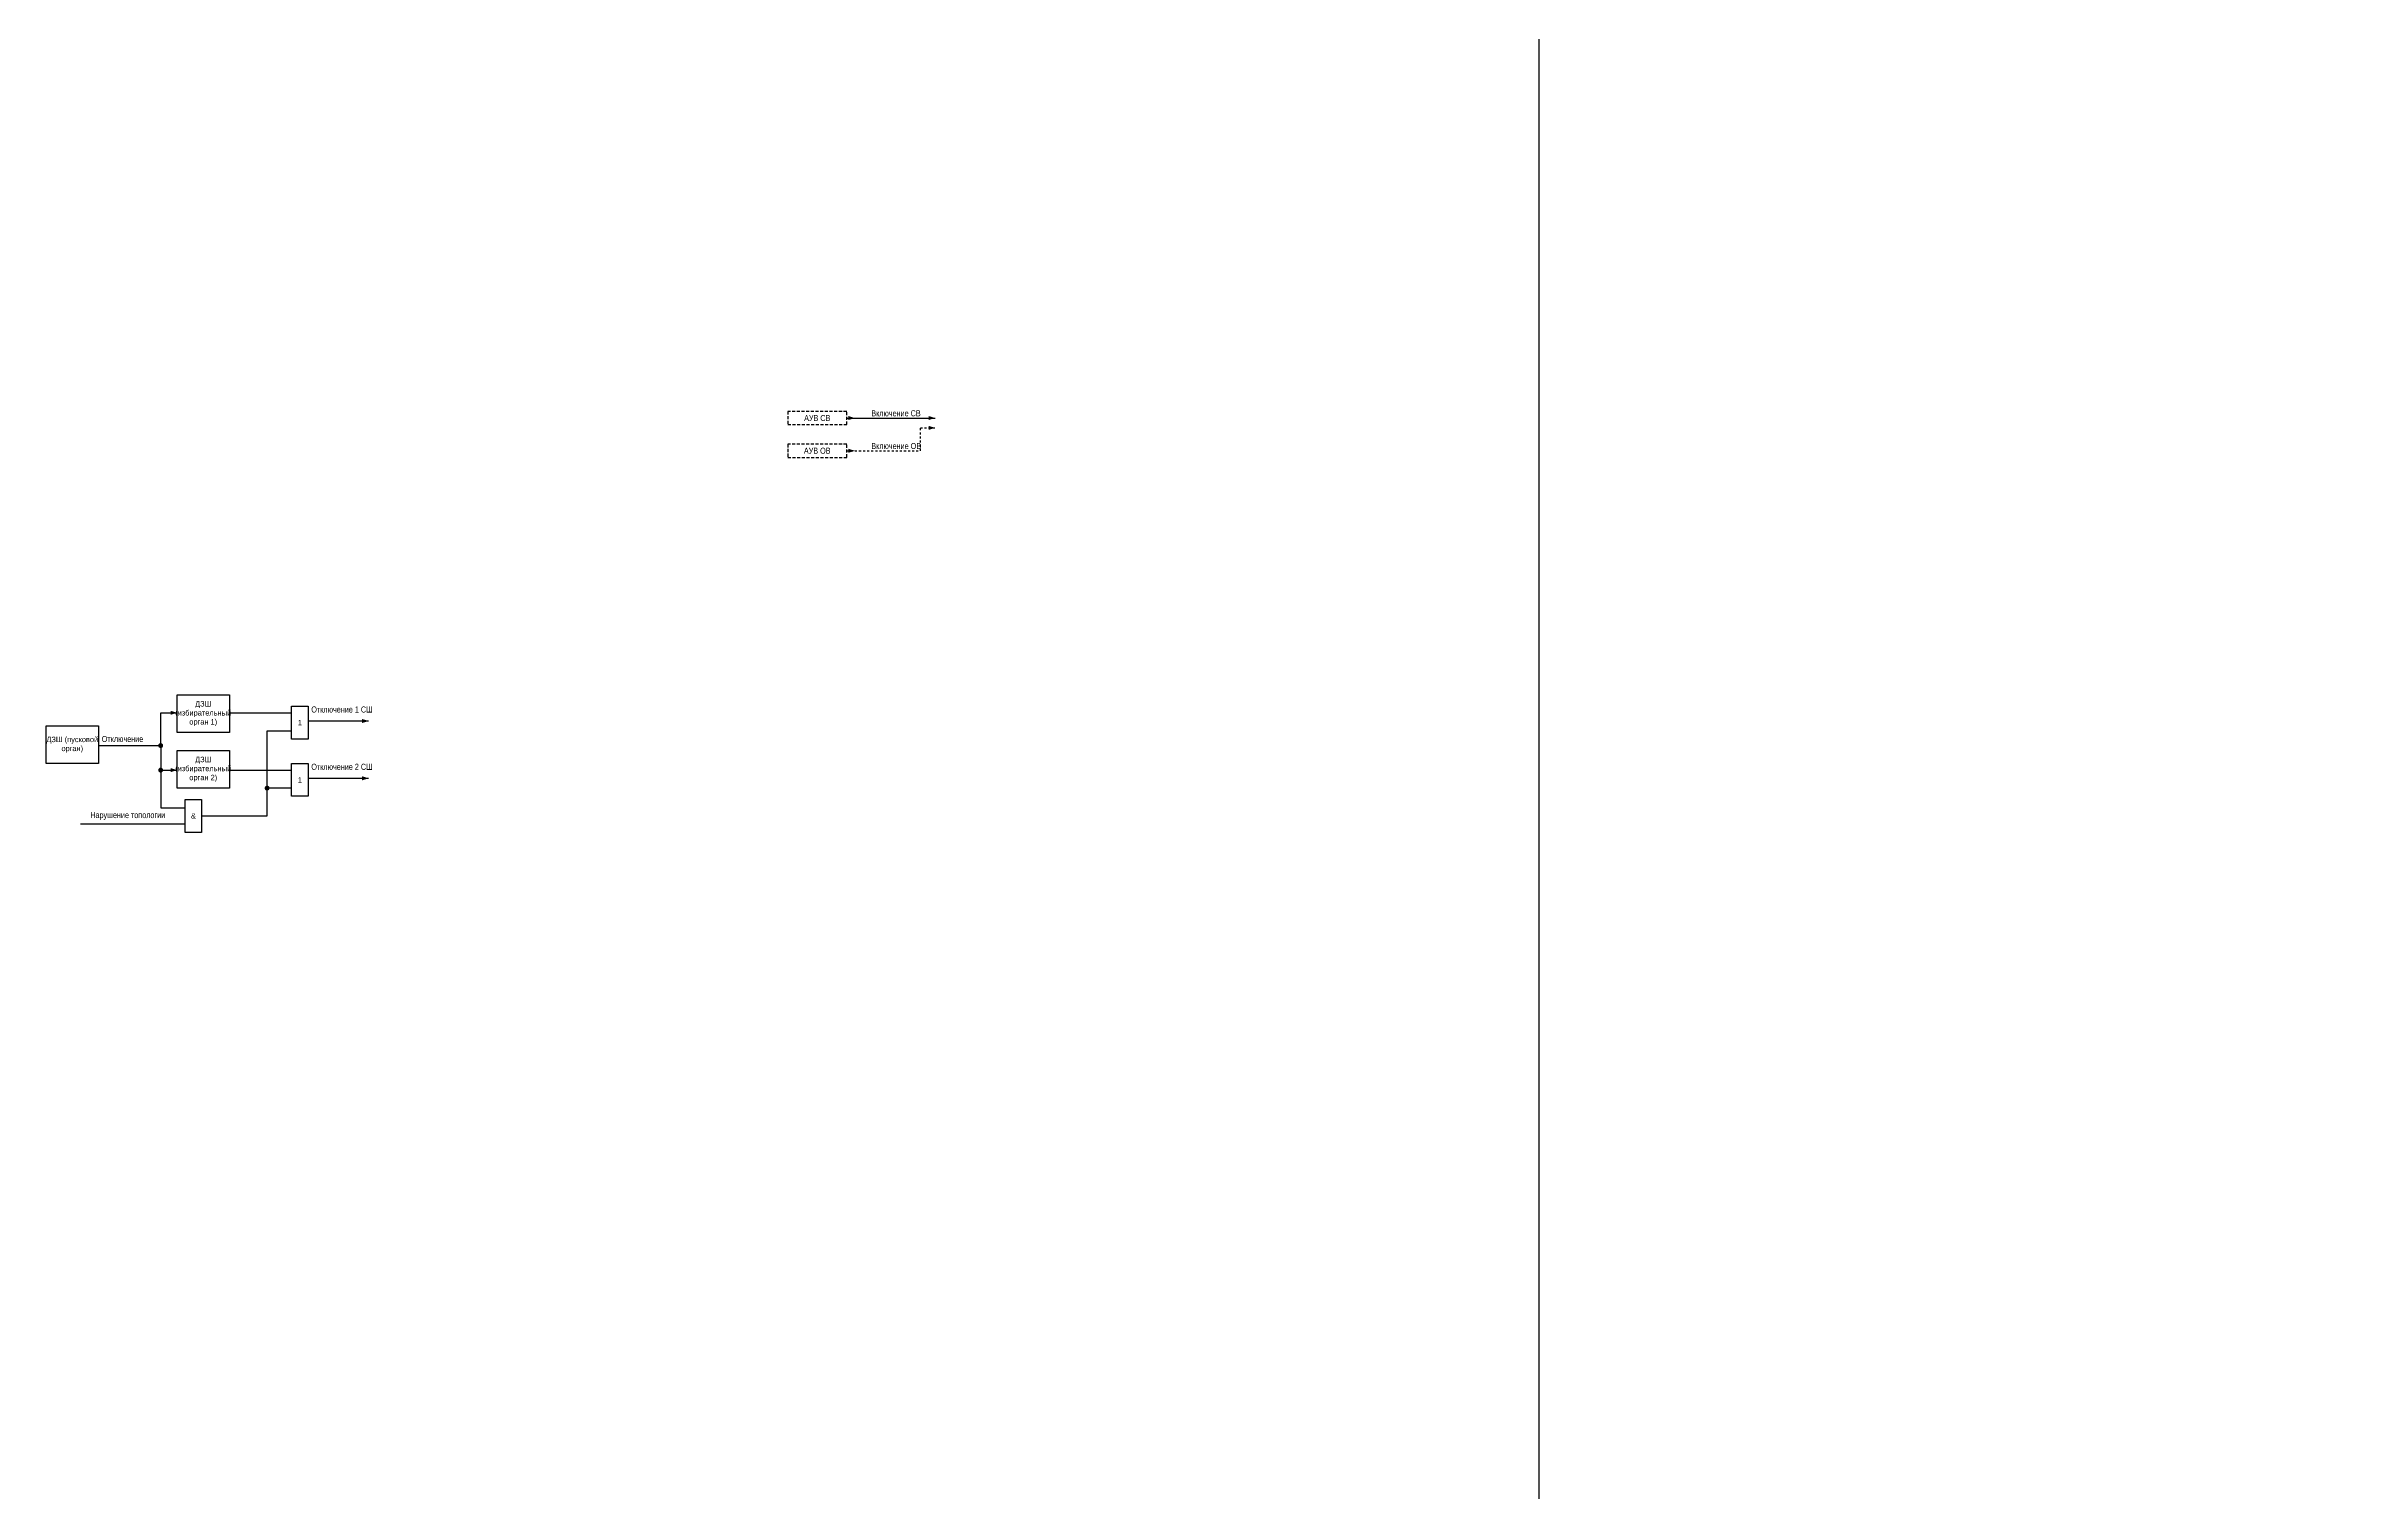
# Model space of a CAD drawing. Header units: millimetres. Extents: x -2550 to 7325, y -3772 to 3128.
# Drawn here: x -2550 to -1143, y 1362 to 2245 of the extents above; entities that cross this region are included whole.
import ezdxf

# ---------------------------------------------------------------- set-up
doc = ezdxf.new("R2010")
doc.units = ezdxf.units.MM
doc.linetypes.add('JIS_02_1.2', pattern=[2.5, 1.25, -1.25])
doc.linetypes.add('штриховая2', pattern=[9.525, 6.35, -3.175])
doc.layers.add('Основная', color=7, linetype='Continuous', lineweight=30)
doc.layers.add('Цепи внешние', color=84, linetype='Continuous', lineweight=30)
doc.styles.add('Narrow', font='ARIALN.TTF')

# ---------------------------------------------------------------- blocks, each defined once
blk = doc.blocks.new('Point')
at = {"layer": 'Основная', "color": 0, "const_width": 1.5}
blk.add_lwpolyline([(-0.75, 0, 1), (0.75, 0, 1)], format="xyb", close=True, dxfattribs=at)

msp = doc.modelspace()

# ---------------------------------------------------------------- linework, layer by layer
at = {"layer": 'Основная'}
for points in [[(-1638, 3128), (3253, 3128), (3253, -1754), (-1638, -1754)], [(-2470, 1849), (-2438, 1849), (-2438, 1826), (-2470, 1826)], [(-2550, 1830), (-2518, 1830), (-2518, 1807), (-2550, 1807)], [(-2400, 1842), (-2390, 1842), (-2390, 1822), (-2400, 1822)], [(-2470, 1815), (-2438, 1815), (-2438, 1792), (-2470, 1792)], [(-2400, 1807), (-2390, 1807), (-2390, 1787), (-2400, 1787)], [(-2465, 1785), (-2455, 1785), (-2455, 1765), (-2465, 1765)]]:
    msp.add_lwpolyline(points, close=True, dxfattribs=at)
for points in [[(-2518, 1818), (-2480, 1818), (-2480, 1838), (-2470, 1838)], [(-2438, 1838), (-2400, 1838)], [(-2390, 1833), (-2353, 1833)], [(-2518, 1818), (-2480, 1818), (-2480, 1803), (-2470, 1803)], [(-2455, 1775), (-2415, 1775), (-2415, 1827), (-2400, 1827)], [(-2480, 1803), (-2480, 1780), (-2465, 1780)], [(-2438, 1803), (-2400, 1803)], [(-2400, 1792), (-2415, 1792)], [(-2390, 1798), (-2353, 1798)], [(-2465, 1770), (-2529, 1770)]]:
    msp.add_lwpolyline(points, dxfattribs=at)
at = {"layer": 'Основная', "ltscale": 0.3}
for points in [[(-2470, 1838, 0, 2.5, 0), (-2474, 1838, 0, 0, 0)], [(-2353, 1833, 0, 2.5, 0), (-2357, 1833, 0, 0, 0)], [(-2470, 1803, 0, 2.5, 0), (-2474, 1803, 0, 0, 0)], [(-2353, 1798, 0, 2.5, 0), (-2357, 1798, 0, 0, 0)]]:
    msp.add_lwpolyline(points, format="xyseb", dxfattribs=at)
at = {"layer": 'Цепи внешние', "linetype": 'штриховая2', "ltscale": 0.3}
for points in [[(-2061, 2022), (-2097, 2022), (-2097, 2014), (-2061, 2014)], [(-2061, 2002), (-2097, 2002), (-2097, 1994), (-2061, 1994)]]:
    msp.add_lwpolyline(points, close=True, dxfattribs=at)
at = {"layer": 'Цепи внешние', "ltscale": 0.3}
for points in [[(-2056, 2018, 0, 2.5, 0), (-2060, 2018, 0, 0, 0)], [(-2007, 2018, 0, 2.5, 0), (-2011, 2018, 0, 0, 0)], [(-2007, 2012, 0, 2.5, 0), (-2011, 2012, 0, 0, 0)], [(-2056, 1998, 0, 2.5, 0), (-2060, 1998, 0, 0, 0)]]:
    msp.add_lwpolyline(points, format="xyseb", dxfattribs=at)
at = {"layer": 'Цепи внешние'}
msp.add_lwpolyline([(-2061, 2018), (-2007, 2018)], dxfattribs=at)
at = {"layer": 'Цепи внешние', "linetype": 'JIS_02_1.2'}
for points in [[(-2016, 1998), (-2016, 2012)], [(-2016, 2012), (-2007, 2012)], [(-2061, 1998), (-2016, 1998)]]:
    msp.add_lwpolyline(points, dxfattribs=at)

# ---------------------------------------------------------------- block references
at = {"layer": 'Основная'}
for p in [(-2480, 1818), (-2480, 1803), (-2415, 1792)]:
    msp.add_blockref('Point', p, dxfattribs=at)

# ---------------------------------------------------------------- texts
at = {"layer": 'Основная', "style": 'Narrow'}
for s, insert, char_height, width, attachment_point in [('АУВ СВ', (-2079, 2018), 3.7, 36, 5), ('Включение СВ', (-2046, 2019), 3.7, 77, 7), ('АУВ ОВ', (-2079, 1998), 3.7, 36, 5), ('Включение ОВ', (-2046, 1999), 3.7, 77, 7), ('ДЗШ (избирательный орган 1)', (-2454, 1837.5), 3.3, 32, 5), ('1', (-2395, 1832), 3.3, 10, 5), ('Отключение 1 СШ', (-2388, 1840), 3.7, 77, 4), ('ДЗШ (пусковой орган)', (-2534, 1818.5), 3.3, 32, 5), ('Отключение', (-2516, 1822), 3.7, 77, 4), ('ДЗШ (избирательный орган 2)', (-2454, 1803.5), 3.3, 32, 5), ('Отключение 2 СШ', (-2388, 1805), 3.7, 77, 4), ('1', (-2395, 1797), 3.3, 10, 5), ('Нарушение топологии', (-2523, 1775), 3.7, 77, 4), ('&', (-2460, 1775), 3.3, 10, 5)]:
    msp.add_mtext(s, dxfattribs=dict(at, insert=insert, char_height=char_height, width=width, attachment_point=attachment_point))

doc.saveas('drawing.dxf')
